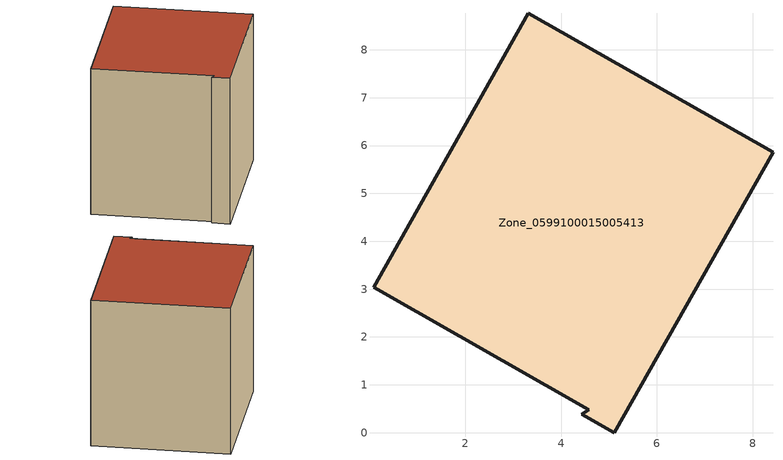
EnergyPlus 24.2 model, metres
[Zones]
Zone_0599100015005413
 floor ground (C_G): 4.43,0.39 4.58,0.48 0.08,3.04 3.31,8.76 8.43,5.86 5.11,0 z0.95
 wall outside (C_F): 5.11,0 8.43,5.86 3.31,8.76 0.08,3.04 4.58,0.48 4.43,0.39 5.11,0 z0.95:7.57
 roof outside (C_R): 4.58,0.48 4.43,0.39 5.11,0 8.43,5.86 3.31,8.76 0.08,3.04 z7.57
[BUILDING]
Pand.0599100015005413: North Axis=0; Terrain=City; Loads Convergence Tolerance Value=0.04; Temperature Convergence Tolerance Value=0.4; Solar Distribution=FullExterior; Maximum Number of Warmup Days=25; Minimum Number of Warmup Days=1
[Site:Location]
Rotterdam.The.Hague.AP_ZH_NLD Design_Conditions: Latitude=51.96; Longitude=4.45; Time Zone=1; Elevation=-4.5
[SITE:GROUNDTEMPERATURE:BUILDINGSURFACE]
18, 18, 18, 18, 18, 18, 18, 18, 18, 18, 18, 18
[MATERIAL] Thermal Absorptance=0.9; Solar Absorptance=0.7; Visible Absorptance=0.7
Name | Roughness | Thickness | Conductivity | Density | Specific Heat
G.TI.1946-1964 | MediumSmooth | 0.15 | 1 | 540 | 1210
F.TI.1946-1964 | Rough | 0.3 | 0.857143 | 1920 | 840
R.TI.1946-1964 | MediumRough | 0.2 | 0.277778 | 1500 | 1000
[CONSTRUCTION]
C_G: G.TI.1946-1964
C_F: F.TI.1946-1964
C_R: R.TI.1946-1964
[ZONE]
Zone_0599100015005413: Type=1; Multiplier=1; Ceiling Height=Autocalculate; Volume=Autocalculate; Floor Area=autocalculate; Part of Total Floor Area=Yes
[ZONEINFILTRATION:DESIGNFLOWRATE]
Infil_Zone_0599100015005413: Zone or ZoneList or Space or SpaceList=Zone_0599100015005413; Schedule=AlwaysOn; Design Flow Rate Calculation Method=Flow/Area; Flow Rate per Floor Area=0.003; Constant Term Coefficient=1; Temperature Term Coefficient=0; Velocity Term Coefficient=0; Velocity Squared Term Coefficient=0
[HVACTEMPLATE:ZONE:IDEALLOADSAIRSYSTEM]
Zone_0599100015005413: Maximum Heating Supply Air Temperature=50; Minimum Cooling Supply Air Temperature=13; Maximum Heating Supply Air Humidity Ratio=0.0156; Minimum Cooling Supply Air Humidity Ratio=0.0077; Heating Limit=NoLimit; Cooling Limit=NoLimit; Dehumidification Control Type=ConstantSensibleHeatRatio; Cooling Sensible Heat Ratio=0.7; Dehumidification Setpoint=60; Humidification Control Type=None; Humidification Setpoint=30; Outdoor Air Method=None; Outdoor Air Flow Rate per Person=0.00944; Outdoor Air Flow Rate per Zone Floor Area=0; Outdoor Air Flow Rate per Zone=0; Demand Controlled Ventilation Type=None; Outdoor Air Economizer Type=NoEconomizer; Heat Recovery Type=None; Sensible Heat Recovery Effectiveness=0.7; Latent Heat Recovery Effectiveness=0.65
[ZONECONTROL:THERMOSTAT]
ThermostatControl_Zone_0599100015005413: Zone or ZoneList=Zone_0599100015005413; Control Type Schedule=DualSetpointControlType; Control 1=Thermostat_Zone_0599100015005413; Temperature Difference Between Cutout And Setpoint=0
[THERMOSTATSETPOINT:DUALSETPOINT]
Thermostat_Zone_0599100015005413: Heating Setpoint Temperature Schedule=HeatingSetpoint_Zone_0599100015005413; Cooling Setpoint Temperature Schedule=CoolingSetpoint_Zone_0599100015005413
[SCHEDULE:COMPACT]
HeatingSetpoint_Zone_0599100015005413: Through: 12/31, For: AllDays, Until: 24:00, 21
CoolingSetpoint_Zone_0599100015005413: Through: 12/31, For: AllDays, Until: 24:00, 24
DualSetpointControlType: Through: 12/31, For: AllDays, Until: 24:00, 4
AlwaysOn: Through: 12/31, For: AllDays, Until: 24:00, 1
